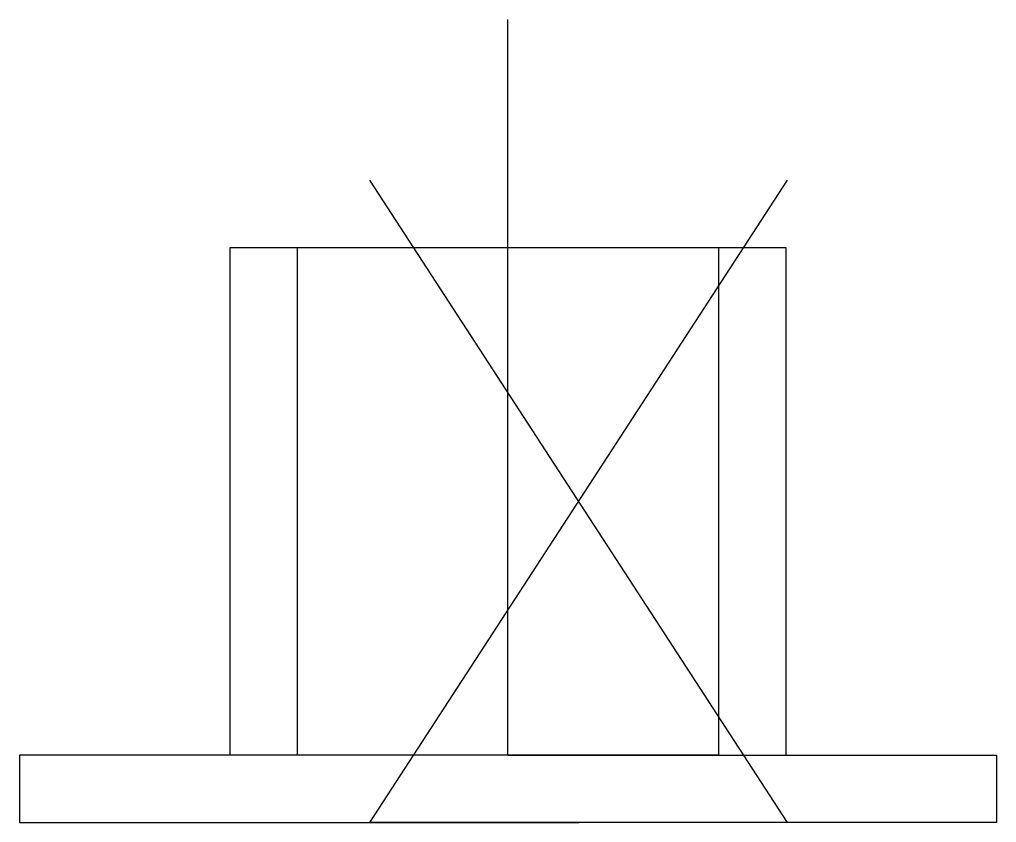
# Model space of a CAD drawing. Header units: millimetres. Extents: x -34.8 to 26, y -20 to 30.
import ezdxf

# ---------------------------------------------------------------- set-up
doc = ezdxf.new("R2010")
doc.units = ezdxf.units.MM
doc.layers.get('0').update_dxf_attribs({"linetype": 'CONTINUOUS'})

msp = doc.modelspace()

# ---------------------------------------------------------------- linework, layer by layer
for p, q in [((-4.4, -15.8), (-4.4, 30)), ((13, -20), (-13, 20)), ((-13, -20), (13, 20)), ((-21.7, 15.8), (-17.5, 15.8)), ((-17.5, -15.8), (-17.5, 15.8)), ((8.7, 15.8), (12.9, 15.8)), ((12.9, 15.8), (12.9, -15.8)), ((-6.5, -15.8), (-34.8, -15.8)), ((-34.8, -15.8), (-34.8, -20)), ((-4.4, -15.8), (26, -15.8)), ((26, -15.8), (26, -20)), ((-34.8, -20), (0, -20)), ((13, -20), (-13, -20)), ((26, -20), (0, -20))]:
    msp.add_line(p, q)
msp.add_lwpolyline([(-21.7, -15.8), (-21.7, 15.8), (8.7, 15.8), (8.7, -15.8)], close=True)

doc.saveas('drawing.dxf')
